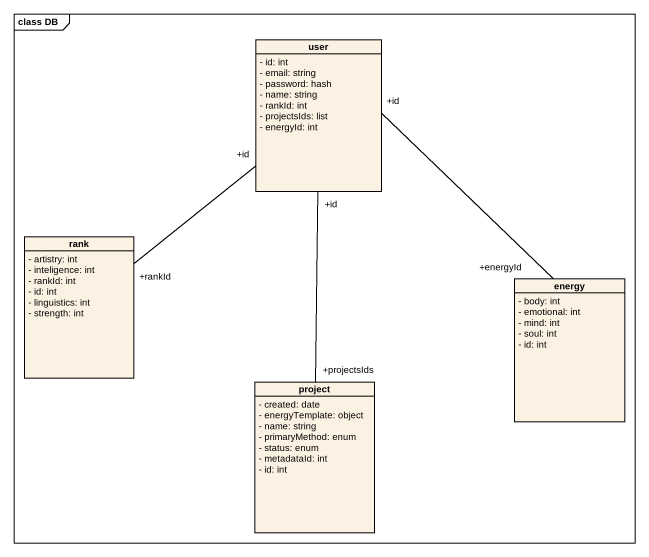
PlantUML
@startuml
mainframe class DB
hide circle
hide empty members
skinparam classAttributeIconSize 0
class user {
  - id: int
  - email: string
  - password: hash
  - name: string
  - rankId: int
  - projectsIds: list
  - energyId: int
}
class rank {
  - artistry: int
  - inteligence: int
  - rankId: int
  - id: int
  - linguistics: int
  - strength: int
}
class energy {
  - body: int
  - emotional: int
  - mind: int
  - soul: int
  - id: int
}
class project {
  - created: date
  - energyTemplate: object
  - name: string
  - primaryMethod: enum
  - status: enum
  - metadataId: int
  - id: int
}
user "+id" -- "+rankId" rank
user "+id" -- "+energyId" energy
project "+projectsIds" -up- "+id" user
@enduml
